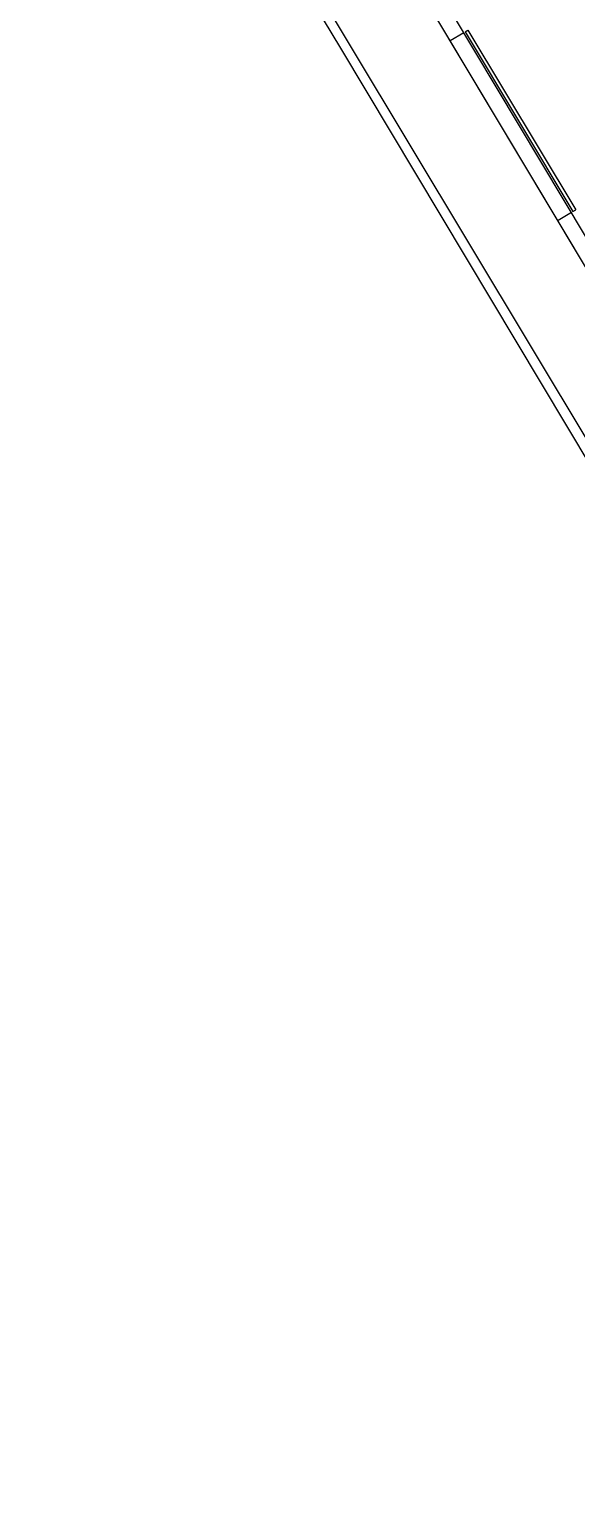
# Model space of a CAD drawing. Header units: millimetres. Extents: x 441061 to 442903, y 4515148 to 4515613.
# Drawn here: x 442304.696 to 442305.773, y 4515539.231 to 4515542.111 of the extents above; entities that cross this region are included whole.
import ezdxf

# ---------------------------------------------------------------- set-up
doc = ezdxf.new("R2010")
doc.units = ezdxf.units.MM
doc.linetypes.add('CONTINUA', pattern=[0])
doc.layers.add('01_piscinas', color=254, linetype='Continuous')

# ---------------------------------------------------------------- blocks, each defined once
blk = doc.blocks.new('A$C21391103')
at = {"layer": '01_piscinas'}
for p, q in [((82.132, 44.181), (77.409, 52.081)), ((82.346, 44.31), (77.687, 52.102)), ((77.88, 51.78), (77.666, 51.652)), ((77.902, 51.793), (77.945, 51.819)), ((77.902, 51.793), (79.6, 48.964)), ((77.945, 51.819), (79.643, 48.99)), ((79.579, 48.951), (79.365, 48.823)), ((79.6, 48.964), (79.643, 48.99))]:
    blk.add_line(p, q, dxfattribs=at)
for points in [[(98.72, 29.96, -0.121125), (94.799, 28.827, -0.140664), (90.771, 29.587, -0.142395), (87.056, 33.033), (85.813, 35.14), (83.779, 38.584), (80.683, 43.615), (75.946, 51.534), (71.318, 59.2), (70.815, 60.112), (66.148, 67.877), (65.144, 69.645), (61.995, 74.859), (60.621, 77.117), (57.988, 81.46), (57.453, 82.35, -0.176696), (55.952, 88.617, -0.199121), (59.398, 94.331, -0.099014), (62.185, 95.635), (65.2, 96.459), (73.334, 98.756)], [(71.452, 59.323), (76.078, 51.6), (80.817, 43.699), (81.328, 42.831), (83.917, 38.616), (85.523, 35.927), (86.033, 35.052), (87.185, 33.12, 0.142823), (90.88, 29.726, 0.145776), (94.782, 29.007, 0.118442), (98.631, 30.087)], [(79.63, 99.025), (73.389, 97.196), (68.433, 95.744), (62.592, 94.121, 0.23097), (58.136, 90.485, 0.210232), (57.927, 84.854, 0.027042), (58.536, 83.531), (59.924, 81.237), (61.797, 78.155), (63.357, 75.518), (68.095, 67.592), (72.33, 60.552), (77.116, 52.571), (82.132, 44.181), (85.199, 39.128), (87.238, 35.726), (87.993, 34.468, 0.146839), (91.113, 31.16, 0.183488), (95.987, 30.523, 0.071368), (98.288, 31.43)]]:
    blk.add_lwpolyline(points, format="xyb", dxfattribs=at)

msp = doc.modelspace()

# ---------------------------------------------------------------- block references
at = {"layer": '01_piscinas', "color": 6, "linetype": 'CONTINUA', "xscale": 0.125, "yscale": 0.125, "zscale": 0.125}
msp.add_blockref('A$C21391103', (442295.8154, 4515535.6321), dxfattribs=at)

doc.saveas('drawing.dxf')
